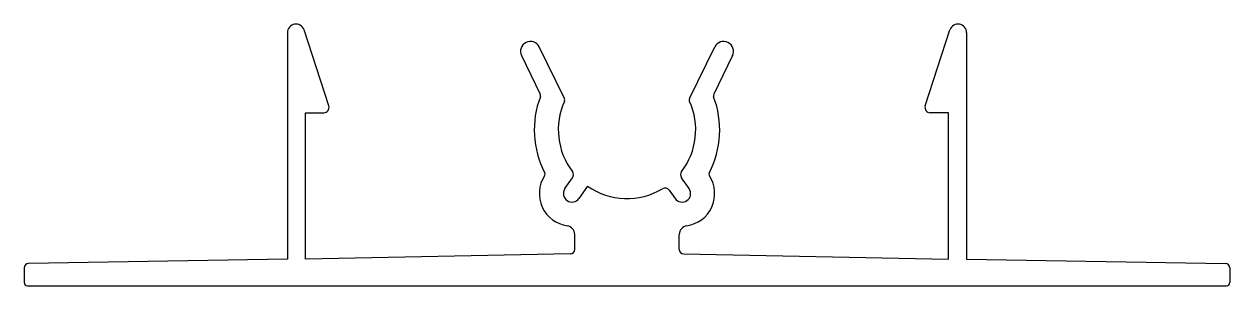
# Model space of a CAD drawing. Extents: x 2130.6 to 2200.8, y 1847.8 to 1863.
import ezdxf

# ---------------------------------------------------------------- set-up
doc = ezdxf.new("R2010")
doc.units = 0
doc.layers.add('DIM', color=7, linetype='CONTINUOUS')

msp = doc.modelspace()

# ---------------------------------------------------------------- linework, layer by layer
at = {"layer": 'DIM'}
for p, q in [((2145.961, 1862.5), (2145.961, 1849.32)), ((2148.371, 1858.235), (2146.935, 1862.669)), ((2183.098, 1858.235), (2184.533, 1862.669)), ((2185.507, 1862.5), (2185.507, 1849.32)), ((2159.593, 1861.163), (2160.682, 1858.93)), ((2162.089, 1858.669), (2160.626, 1861.668)), ((2169.38, 1858.669), (2170.842, 1861.668)), ((2171.876, 1861.163), (2170.787, 1858.93)), ((2147.02, 1849.32), (2147.02, 1857.842)), ((2147.02, 1857.842), (2148.086, 1857.842)), ((2184.449, 1857.842), (2183.383, 1857.842)), ((2184.449, 1849.32), (2184.449, 1857.842)), ((2162.119, 1853.427), (2162.564, 1854.062)), ((2169.349, 1853.427), (2168.904, 1854.062)), ((2163.44, 1853.57), (2162.939, 1852.853)), ((2168.195, 1853.332), (2168.53, 1852.853)), ((2162.689, 1849.885), (2162.689, 1850.764)), ((2168.779, 1849.885), (2168.779, 1850.764)), ((2145.961, 1849.32), (2130.88, 1849.067)), ((2162.445, 1849.635), (2147.02, 1849.32)), ((2169.024, 1849.635), (2184.449, 1849.32)), ((2185.507, 1849.32), (2200.589, 1849.067)), ((2130.634, 1848.817), (2130.634, 1847.965)), ((2200.834, 1848.817), (2200.834, 1847.965)), ((2130.834, 1847.765), (2200.634, 1847.765))]:
    msp.add_line(p, q, dxfattribs=at)
for centre, radius, start, end in [((2146.464, 1862.494), 0.503, 20.37087, 179.36074), ((2185.005, 1862.494), 0.503, 0.63926, 159.62913), ((2160.11, 1861.415), 0.575, 26, 206), ((2171.359, 1861.415), 0.575, 334, 154), ((2160.502, 1858.843), 0.2, 339.11524, 26), ((2170.966, 1858.843), 0.2, 154, 200.88476), ((2148.086, 1858.142), 0.3, 270, 17.94245), ((2165.734, 1856.846), 5.4, 159.11524, 207.35651), ((2165.734, 1856.846), 4, 155.60425, 217.40266), ((2161.909, 1858.581), 0.2, 335.60425, 26), ((2165.734, 1856.846), 4, 322.59734, 24.39575), ((2169.559, 1858.581), 0.2, 154, 204.39575), ((2165.734, 1856.846), 5.4, 332.64349, 20.88476), ((2183.383, 1858.142), 0.3, 162.05755, 270), ((2162.529, 1853.14), 1.9, 147.35651, 261.86757), ((2160.761, 1854.273), 0.2, 327.35651, 27.35651), ((2162.318, 1854.234), 0.3, 325, 37.40266), ((2169.15, 1854.234), 0.3, 142.59734, 215), ((2168.94, 1853.14), 1.9, 278.13243, 32.64349), ((2170.708, 1854.273), 0.2, 152.64349, 212.64349), ((2162.529, 1853.14), 0.5, 145, 325), ((2165.734, 1856.846), 4, 235, 300.99937), ((2167.949, 1853.16), 0.3, 35, 120.99937), ((2168.94, 1853.14), 0.5, 215, 35), ((2162.189, 1850.764), 0.5, 0, 81.86757), ((2169.279, 1850.764), 0.5, 98.13243, 180), ((2162.439, 1849.885), 0.25, 271.16914, 0), ((2169.029, 1849.885), 0.25, 180, 268.83086), ((2130.884, 1848.817), 0.25, 90.96286, 180), ((2200.584, 1848.817), 0.25, 0, 89.03714), ((2130.834, 1847.965), 0.2, 180, 270), ((2200.634, 1847.965), 0.2, 270, 0)]:
    msp.add_arc(centre, radius, start, end, dxfattribs=at)

doc.saveas('drawing.dxf')
